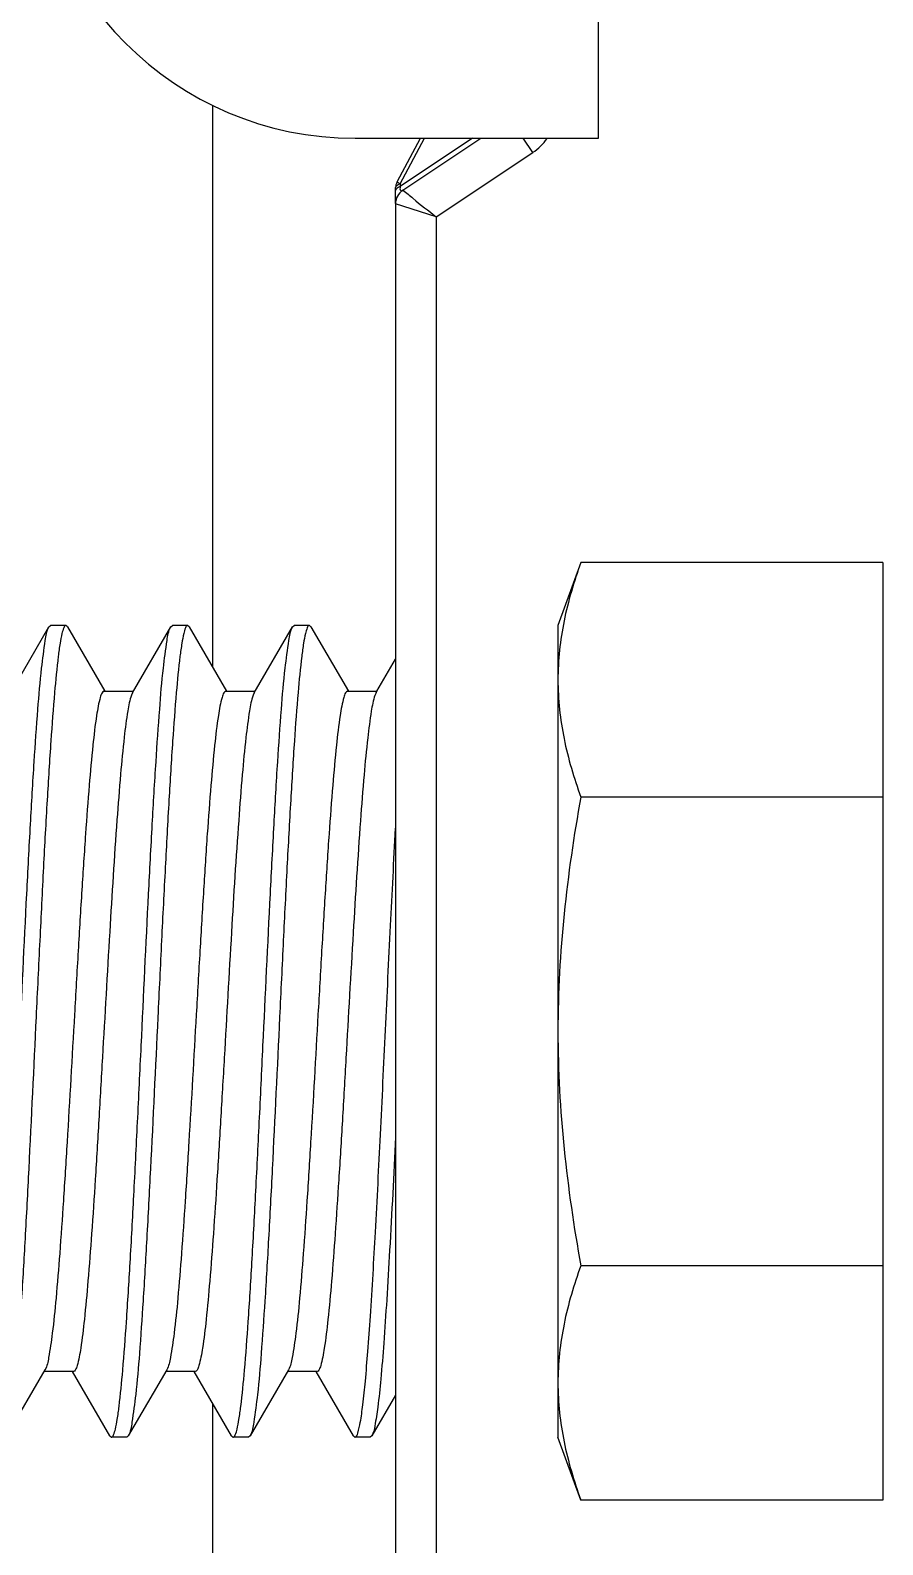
# Model space of a CAD drawing. Extents: x 1031190 to 1725648, y 733081 to 1571294.
# Drawn here: x 1162647.7 to 1162733.5, y 1227801.3 to 1227953.9 of the extents above; entities that cross this region are included whole.
import ezdxf

# ---------------------------------------------------------------- set-up
doc = ezdxf.new("R2010")
doc.units = 0
doc.header["$LTSCALE"] = 1000
doc.header["$MEASUREMENT"] = 0

msp = doc.modelspace()

# ---------------------------------------------------------------- linework, layer by layer
for p, q in [((1162704.89, 1227942.97), (1162704.89, 1227963.41)), ((1162666.05, 1227889.65), (1162666.05, 1227946.28)), ((1162680.36, 1227942.97), (1162704.89, 1227942.97)), ((1162684.59, 1227938.57), (1162686.95, 1227942.97)), ((1162692.2, 1227942.97), (1162684.91, 1227938.11)), ((1162684.91, 1227938.4), (1162687.36, 1227942.97)), ((1162685.18, 1227937.73), (1162693.04, 1227942.97)), ((1162698.26, 1227941.54), (1162697.3, 1227942.97)), ((1162688.54, 1227935.06), (1162698.26, 1227941.54)), ((1162684.45, 1227936.39), (1162684.45, 1227937.99)), ((1162684.59, 1227938.57), (1162684.91, 1227938.4)), ((1162684.71, 1227938.31), (1162684.88, 1227938.38)), ((1162684.91, 1227938.4), (1162684.91, 1227938.11)), ((1162684.45, 1227936.5), (1162684.45, 1227936.83)), ((1162684.45, 1227936.37), (1162684.45, 1227768.35)), ((1162688.54, 1227935.06), (1162684.45, 1227936.37)), ((1162688.54, 1227935.06), (1162688.54, 1227770.98)), ((1162703.11, 1227900.23), (1162700.8, 1227893.9)), ((1162733.51, 1227900.23), (1162703.11, 1227900.23)), ((1162733.51, 1227900.23), (1162733.51, 1227805.8)), ((1162645.68, 1227887.12), (1162649.53, 1227893.77)), ((1162649.53, 1227893.77), (1162649.69, 1227893.9)), ((1162651.23, 1227893.9), (1162649.69, 1227893.9)), ((1162651.23, 1227893.9), (1162649.69, 1227893.9)), ((1162651.23, 1227893.9), (1162651.21, 1227893.9)), ((1162651.39, 1227893.77), (1162651.23, 1227893.9)), ((1162651.39, 1227893.77), (1162655.17, 1227887.28)), ((1162657.94, 1227887.12), (1162661.8, 1227893.77)), ((1162661.8, 1227893.77), (1162661.96, 1227893.9)), ((1162663.5, 1227893.9), (1162661.96, 1227893.9)), ((1162663.5, 1227893.9), (1162661.96, 1227893.9)), ((1162663.5, 1227893.9), (1162663.47, 1227893.9)), ((1162663.66, 1227893.77), (1162663.5, 1227893.9)), ((1162663.66, 1227893.77), (1162667.43, 1227887.28)), ((1162670.21, 1227887.12), (1162674.07, 1227893.77)), ((1162674.07, 1227893.77), (1162674.23, 1227893.9)), ((1162675.76, 1227893.9), (1162674.23, 1227893.9)), ((1162675.76, 1227893.9), (1162674.23, 1227893.9)), ((1162675.76, 1227893.9), (1162675.74, 1227893.9)), ((1162675.92, 1227893.77), (1162675.76, 1227893.9)), ((1162675.92, 1227893.77), (1162679.7, 1227887.28)), ((1162700.8, 1227893.9), (1162700.8, 1227812.13)), ((1162682.57, 1227887.28), (1162684.45, 1227890.52)), ((1162655.07, 1227887.28), (1162658.04, 1227887.28)), ((1162657.94, 1227887.12), (1162657.84, 1227886.88)), ((1162667.34, 1227887.28), (1162670.31, 1227887.28)), ((1162670.21, 1227887.12), (1162670.1, 1227886.87)), ((1162679.6, 1227887.28), (1162682.57, 1227887.28)), ((1162682.48, 1227887.12), (1162682.36, 1227886.86)), ((1162682.48, 1227887.12), (1162682.57, 1227887.28)), ((1162733.51, 1227876.62), (1162703.11, 1227876.62)), ((1162733.51, 1227829.41), (1162703.11, 1227829.41)), ((1162649.13, 1227818.92), (1162645.26, 1227812.27)), ((1162652, 1227818.75), (1162649.03, 1227818.75)), ((1162655.67, 1227812.27), (1162651.91, 1227818.75)), ((1162661.39, 1227818.92), (1162657.52, 1227812.27)), ((1162664.27, 1227818.75), (1162661.3, 1227818.75)), ((1162667.93, 1227812.27), (1162664.17, 1227818.75)), ((1162673.66, 1227818.92), (1162669.79, 1227812.27)), ((1162676.54, 1227818.75), (1162673.56, 1227818.75)), ((1162680.2, 1227812.27), (1162676.44, 1227818.75)), ((1162666.05, 1227759.75), (1162666.05, 1227815.52)), ((1162684.45, 1227816.38), (1162682.06, 1227812.27)), ((1162655.67, 1227812.27), (1162655.83, 1227812.13)), ((1162657.36, 1227812.13), (1162655.83, 1227812.13)), ((1162657.36, 1227812.13), (1162655.83, 1227812.13)), ((1162655.83, 1227812.13), (1162655.85, 1227812.13)), ((1162657.52, 1227812.27), (1162657.36, 1227812.13)), ((1162667.93, 1227812.27), (1162668.09, 1227812.13)), ((1162669.63, 1227812.13), (1162668.09, 1227812.13)), ((1162669.63, 1227812.13), (1162668.09, 1227812.13)), ((1162668.09, 1227812.13), (1162668.12, 1227812.13)), ((1162669.79, 1227812.27), (1162669.63, 1227812.13)), ((1162680.2, 1227812.27), (1162680.36, 1227812.13)), ((1162681.9, 1227812.13), (1162680.36, 1227812.13)), ((1162681.9, 1227812.13), (1162680.36, 1227812.13)), ((1162680.36, 1227812.13), (1162680.38, 1227812.13)), ((1162682.06, 1227812.27), (1162681.9, 1227812.13)), ((1162703.11, 1227805.8), (1162700.8, 1227812.13)), ((1162733.51, 1227805.8), (1162703.11, 1227805.8))]:
    msp.add_line(p, q)
for centre, radius, start, end in [((1162680.36, 1227975.68), 32.71, 180, 270), ((1162695.08, 1227946.3), 5.72, 303.6901, 324.1234), ((1162685.68, 1227937.99), 1.23, 151.8161, 180), ((1162686.08, 1227936.37), 1.64, 123.6901, 180), ((1162685.15, 1227937.51), 0.915, 118.7157, 121.8919), ((1162685.41, 1227936.93), 1.55, 108.7666, 110.2059)]:
    msp.add_arc(centre, radius, start, end)
for points in [[(1162684.45, 1227937.99), (1162684.45, 1227938.11), (1162684.56, 1227938.22), (1162684.66, 1227938.28)], [(1162703.11, 1227876.62), (1162701.69, 1227868.85), (1162700.8, 1227860.92), (1162700.8, 1227853.02)], [(1162700.8, 1227853.02), (1162700.8, 1227845.11), (1162701.69, 1227837.19), (1162703.11, 1227829.41)]]:
    msp.add_open_spline(points, degree=3)
for points, knots in [([(1162684.5, 1227937.85), (1162684.49, 1227937.83), (1162684.46, 1227937.78), (1162684.45, 1227937.73), (1162684.45, 1227937.7)], [0, 0, 0, 0, 0.519447, 1, 1, 1, 1]), ([(1162684.91, 1227938.11), (1162684.87, 1227938.09), (1162684.72, 1227938.04), (1162684.57, 1227937.95), (1162684.5, 1227937.85)], [0, 0, 0, 0, 0.298151, 1, 1, 1, 1]), ([(1162684.91, 1227938.11), (1162684.89, 1227937.97), (1162684.83, 1227937.63), (1162685.12, 1227937.69), (1162685.18, 1227937.73)], [0, 0, 0, 0, 0.652586, 1, 1, 1, 1]), ([(1162685.18, 1227937.73), (1162685.54, 1227937.5), (1162686.61, 1227936.53), (1162687.75, 1227935.68), (1162688.54, 1227935.06)], [0, 0, 0, 0, 0.301655, 1, 1, 1, 1]), ([(1162703.11, 1227900.23), (1162702.41, 1227898.32), (1162701.25, 1227894.45), (1162700.8, 1227890.41), (1162700.8, 1227888.43)], [0, 0, 0, 0, 0.506411, 1, 1, 1, 1]), ([(1162643.58, 1227812.13), (1162643.68, 1227812.16), (1162643.83, 1227812.49), (1162643.99, 1227813.06), (1162644.17, 1227814.04), (1162644.44, 1227816), (1162644.75, 1227819.29), (1162645.11, 1227824.11), (1162645.47, 1227829.98), (1162645.83, 1227836.68), (1162646.19, 1227843.97), (1162646.68, 1227854.09), (1162647.15, 1227864.11), (1162647.65, 1227873.64), (1162648.01, 1227879.85), (1162648.38, 1227885.08), (1162648.71, 1227889.17), (1162649.09, 1227891.91), (1162649.3, 1227893.35), (1162649.53, 1227893.77)], [0, 0, 0, 0, 0.003609, 0.011254, 0.023203, 0.039414, 0.084098, 0.143785, 0.216348, 0.299182, 0.389306, 0.483467, 0.670283, 0.7562, 0.83292, 0.897683, 0.948173, 0.982621, 1, 1, 1, 1]), ([(1162651.21, 1227893.9), (1162651.11, 1227893.88), (1162650.96, 1227893.55), (1162650.8, 1227892.98), (1162650.62, 1227891.99), (1162650.36, 1227890.03), (1162650.04, 1227886.74), (1162649.69, 1227881.93), (1162649.32, 1227876.06), (1162648.96, 1227869.36), (1162648.6, 1227862.07), (1162648.11, 1227851.94), (1162647.64, 1227841.92), (1162647.14, 1227832.39), (1162646.78, 1227826.18), (1162646.41, 1227820.95), (1162646.09, 1227816.86), (1162645.7, 1227814.13), (1162645.5, 1227812.68), (1162645.26, 1227812.27)], [0, 0, 0, 0, 0.003605, 0.011246, 0.023191, 0.0394, 0.084081, 0.143769, 0.21634, 0.299187, 0.389322, 0.483492, 0.670333, 0.756258, 0.832977, 0.897734, 0.948214, 0.982646, 1, 1, 1, 1]), ([(1162655.85, 1227812.13), (1162655.95, 1227812.16), (1162656.1, 1227812.49), (1162656.26, 1227813.06), (1162656.44, 1227814.04), (1162656.7, 1227816), (1162657.02, 1227819.29), (1162657.37, 1227824.11), (1162657.73, 1227829.98), (1162658.1, 1227836.68), (1162658.46, 1227843.97), (1162658.95, 1227854.1), (1162659.42, 1227864.11), (1162659.92, 1227873.64), (1162660.28, 1227879.85), (1162660.65, 1227885.08), (1162660.97, 1227889.17), (1162661.36, 1227891.91), (1162661.56, 1227893.35), (1162661.8, 1227893.77)], [0, 0, 0, 0, 0.00361, 0.011257, 0.023207, 0.03942, 0.084107, 0.143795, 0.216358, 0.299194, 0.38932, 0.48348, 0.67029, 0.756208, 0.832927, 0.897686, 0.948174, 0.982621, 1, 1, 1, 1]), ([(1162663.47, 1227893.9), (1162663.38, 1227893.88), (1162663.23, 1227893.55), (1162663.07, 1227892.98), (1162662.89, 1227891.99), (1162662.62, 1227890.03), (1162662.31, 1227886.74), (1162661.95, 1227881.92), (1162661.59, 1227876.05), (1162661.23, 1227869.35), (1162660.86, 1227862.06), (1162660.38, 1227851.93), (1162659.9, 1227841.92), (1162659.4, 1227832.38), (1162659.04, 1227826.18), (1162658.68, 1227820.95), (1162658.35, 1227816.86), (1162657.96, 1227814.13), (1162657.76, 1227812.68), (1162657.52, 1227812.27)], [0, 0, 0, 0, 0.003608, 0.011251, 0.0232, 0.039412, 0.0841, 0.143792, 0.216367, 0.299219, 0.389358, 0.48353, 0.670361, 0.756278, 0.832994, 0.897746, 0.94822, 0.982647, 1, 1, 1, 1]), ([(1162668.12, 1227812.13), (1162668.21, 1227812.16), (1162668.36, 1227812.49), (1162668.52, 1227813.06), (1162668.7, 1227814.04), (1162668.97, 1227816), (1162669.28, 1227819.29), (1162669.64, 1227824.11), (1162670, 1227829.98), (1162670.36, 1227836.68), (1162670.73, 1227843.97), (1162671.21, 1227854.09), (1162671.69, 1227864.11), (1162672.19, 1227873.64), (1162672.54, 1227879.85), (1162672.91, 1227885.08), (1162673.24, 1227889.17), (1162673.63, 1227891.91), (1162673.83, 1227893.35), (1162674.07, 1227893.77)], [0, 0, 0, 0, 0.00361, 0.011255, 0.023204, 0.039415, 0.084097, 0.143782, 0.216343, 0.299177, 0.389297, 0.483455, 0.670273, 0.756196, 0.832918, 0.89768, 0.94817, 0.98262, 1, 1, 1, 1]), ([(1162675.74, 1227893.9), (1162675.64, 1227893.88), (1162675.49, 1227893.55), (1162675.33, 1227892.98), (1162675.15, 1227891.99), (1162674.89, 1227890.03), (1162674.57, 1227886.74), (1162674.22, 1227881.93), (1162673.86, 1227876.06), (1162673.49, 1227869.36), (1162673.13, 1227862.07), (1162672.64, 1227851.94), (1162672.17, 1227841.92), (1162671.67, 1227832.38), (1162671.31, 1227826.18), (1162670.94, 1227820.95), (1162670.62, 1227816.86), (1162670.23, 1227814.13), (1162670.03, 1227812.68), (1162669.79, 1227812.27)], [0, 0, 0, 0, 0.003605, 0.011246, 0.023192, 0.039401, 0.084083, 0.143772, 0.216343, 0.299189, 0.389323, 0.483494, 0.670333, 0.756261, 0.832983, 0.897738, 0.948215, 0.982645, 1, 1, 1, 1]), ([(1162700.8, 1227888.43), (1162700.8, 1227886.44), (1162701.25, 1227882.41), (1162702.41, 1227878.54), (1162703.11, 1227876.62)], [0, 0, 0, 0, 0.493589, 1, 1, 1, 1]), ([(1162655.07, 1227887.28), (1162654.99, 1227887.28), (1162654.81, 1227887.04), (1162654.57, 1227886.25), (1162654.24, 1227884.44), (1162653.91, 1227881.52), (1162653.55, 1227877.53), (1162653.19, 1227872.68), (1162652.83, 1227867.11), (1162652.46, 1227861.04), (1162651.98, 1227852.57), (1162651.5, 1227844.17), (1162651, 1227836.15), (1162650.64, 1227830.9), (1162650.28, 1227826.46), (1162649.94, 1227822.95), (1162649.57, 1227820.56), (1162649.35, 1227819.29), (1162649.13, 1227818.92)], [0, 0, 0, 0, 0.003516, 0.010771, 0.037949, 0.081609, 0.140308, 0.211978, 0.294061, 0.383613, 0.477416, 0.664254, 0.750571, 0.827952, 0.893624, 0.945254, 0.981055, 1, 1, 1, 1]), ([(1162657.84, 1227886.88), (1162657.65, 1227886.38), (1162657.4, 1227884.95), (1162657.05, 1227882.3), (1162656.71, 1227878.62), (1162656.2, 1227872.1), (1162655.61, 1227862.58), (1162655.04, 1227852.51), (1162654.56, 1227844.2), (1162654.21, 1227838.28), (1162653.85, 1227832.87), (1162653.5, 1227828.17), (1162653.14, 1227824.32), (1162652.82, 1227821.49), (1162652.5, 1227819.75), (1162652.26, 1227818.98), (1162652.08, 1227818.75), (1162652, 1227818.75)], [0, 0, 0, 0, 0.023381, 0.062907, 0.11737, 0.184933, 0.349689, 0.534588, 0.626663, 0.714217, 0.794218, 0.863901, 0.920868, 0.963188, 0.98952, 0.996561, 1, 1, 1, 1]), ([(1162667.34, 1227887.28), (1162667.26, 1227887.28), (1162667.08, 1227887.04), (1162666.83, 1227886.25), (1162666.51, 1227884.44), (1162666.17, 1227881.52), (1162665.81, 1227877.53), (1162665.45, 1227872.68), (1162665.09, 1227867.11), (1162664.73, 1227861.04), (1162664.24, 1227852.57), (1162663.77, 1227844.17), (1162663.27, 1227836.15), (1162662.91, 1227830.9), (1162662.55, 1227826.46), (1162662.21, 1227822.95), (1162661.84, 1227820.56), (1162661.61, 1227819.29), (1162661.39, 1227818.92)], [0, 0, 0, 0, 0.003516, 0.010771, 0.037949, 0.081609, 0.140308, 0.211978, 0.294061, 0.383613, 0.477416, 0.664254, 0.750572, 0.827952, 0.893624, 0.945254, 0.981055, 1, 1, 1, 1]), ([(1162670.1, 1227886.87), (1162669.91, 1227886.37), (1162669.66, 1227884.93), (1162669.31, 1227882.28), (1162668.97, 1227878.59), (1162668.46, 1227872.06), (1162667.88, 1227862.55), (1162667.31, 1227852.48), (1162666.83, 1227844.17), (1162666.47, 1227838.26), (1162666.12, 1227832.86), (1162665.76, 1227828.16), (1162665.41, 1227824.31), (1162665.08, 1227821.49), (1162664.76, 1227819.74), (1162664.52, 1227818.98), (1162664.35, 1227818.75), (1162664.27, 1227818.75)], [0, 0, 0, 0, 0.023519, 0.06316, 0.117709, 0.18533, 0.350118, 0.534956, 0.626978, 0.714471, 0.794408, 0.86403, 0.920944, 0.963223, 0.989529, 0.996563, 1, 1, 1, 1]), ([(1162679.6, 1227887.28), (1162679.52, 1227887.28), (1162679.34, 1227887.04), (1162679.1, 1227886.25), (1162678.77, 1227884.44), (1162678.44, 1227881.52), (1162678.08, 1227877.53), (1162677.72, 1227872.68), (1162677.36, 1227867.11), (1162676.99, 1227861.04), (1162676.51, 1227852.57), (1162676.04, 1227844.17), (1162675.54, 1227836.15), (1162675.18, 1227830.9), (1162674.81, 1227826.46), (1162674.48, 1227822.95), (1162674.11, 1227820.56), (1162673.88, 1227819.29), (1162673.66, 1227818.92)], [0, 0, 0, 0, 0.003516, 0.010771, 0.037949, 0.081609, 0.140308, 0.211978, 0.294061, 0.383613, 0.477416, 0.664254, 0.750572, 0.827952, 0.893624, 0.945254, 0.981055, 1, 1, 1, 1]), ([(1162682.36, 1227886.86), (1162682.18, 1227886.35), (1162681.93, 1227884.92), (1162681.58, 1227882.25), (1162681.23, 1227878.56), (1162680.73, 1227872.03), (1162680.14, 1227862.52), (1162679.57, 1227852.45), (1162679.09, 1227844.15), (1162678.74, 1227838.24), (1162678.38, 1227832.84), (1162678.03, 1227828.15), (1162677.68, 1227824.3), (1162677.35, 1227821.48), (1162677.03, 1227819.74), (1162676.79, 1227818.98), (1162676.61, 1227818.75), (1162676.54, 1227818.75)], [0, 0, 0, 0, 0.023657, 0.063412, 0.118049, 0.185727, 0.350546, 0.535324, 0.627293, 0.714724, 0.794598, 0.864159, 0.92102, 0.963257, 0.989538, 0.996565, 1, 1, 1, 1]), ([(1162680.38, 1227812.13), (1162680.54, 1227812.17), (1162680.71, 1227812.81), (1162680.95, 1227813.8), (1162681.18, 1227815.62), (1162681.43, 1227817.98), (1162681.67, 1227820.96), (1162682.03, 1227825.96), (1162682.45, 1227833.24), (1162682.94, 1227842.85), (1162683.43, 1227853.14), (1162683.92, 1227863.43), (1162684.27, 1227870.2), (1162684.45, 1227873.47)], [0, 0, 0, 0, 0.007805, 0.026033, 0.05491, 0.094055, 0.142842, 0.200464, 0.338231, 0.498126, 0.669393, 0.840521, 1, 1, 1, 1]), ([(1162684.45, 1227842.38), (1162684.26, 1227838.58), (1162683.98, 1227833.11), (1162683.57, 1227826.19), (1162683.28, 1227821.85), (1162682.99, 1227818.26), (1162682.71, 1227815.46), (1162682.42, 1227813.57), (1162682.23, 1227812.57), (1162682.06, 1227812.27)], [0, 0, 0, 0, 0.377827, 0.543307, 0.687889, 0.808224, 0.901551, 0.96582, 1, 1, 1, 1]), ([(1162703.11, 1227829.41), (1162702.41, 1227827.5), (1162701.25, 1227823.63), (1162700.8, 1227819.59), (1162700.8, 1227817.61)], [0, 0, 0, 0, 0.506411, 1, 1, 1, 1]), ([(1162700.8, 1227817.61), (1162700.8, 1227815.62), (1162701.25, 1227811.59), (1162702.41, 1227807.72), (1162703.11, 1227805.8)], [0, 0, 0, 0, 0.493589, 1, 1, 1, 1])]:
    msp.add_open_spline(points, degree=3, knots=knots)

doc.saveas('drawing.dxf')
